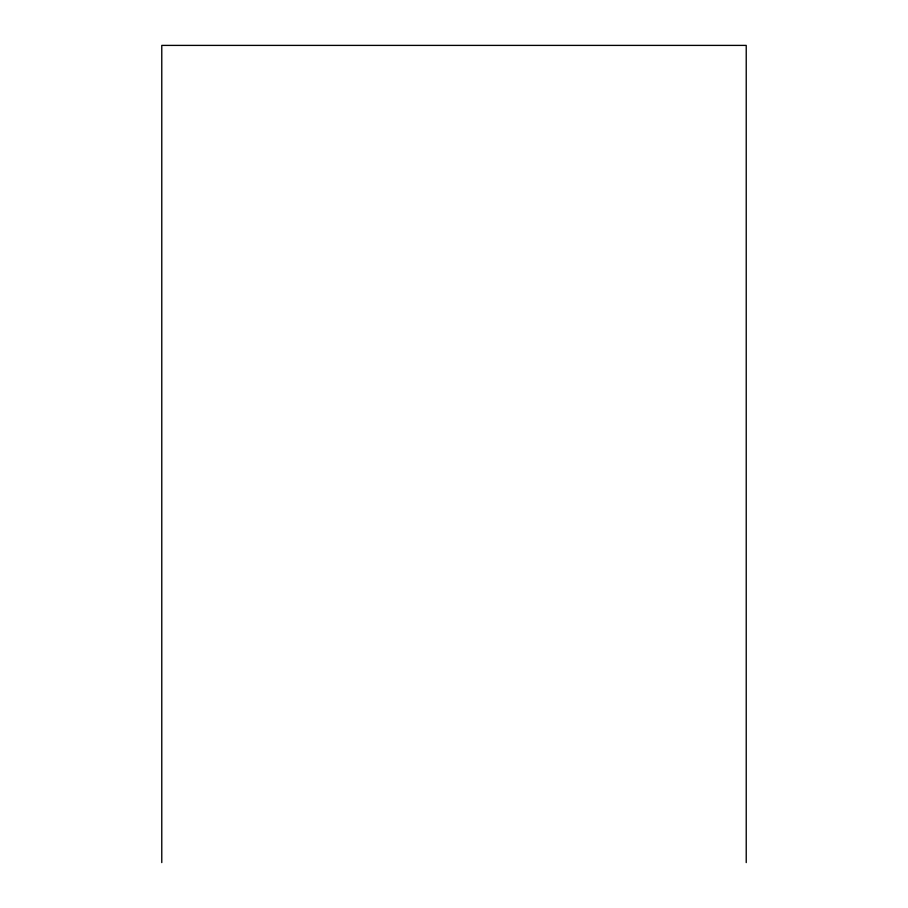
<?xml version="1.0" encoding="UTF-8"?>
<svg xmlns="http://www.w3.org/2000/svg" width="908" height="908" viewBox="0 0 908 908"><rect width="100%" height="100%" fill="white"/><g stroke="black" fill="none" stroke-linecap="round" stroke-linejoin="round"><path stroke-width="1.36" d="M746.228 862.6L746.228 45.4L161.772 45.4L161.772 862.6"/></g></svg>
